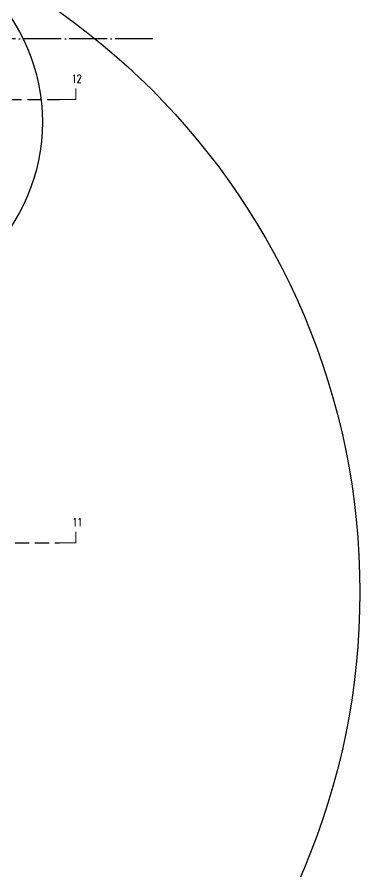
# Model space of a CAD drawing. Extents: x -821772 to -21949, y 506164 to 1049594.
# Drawn here: x -60840 to -42754, y 734747 to 779865 of the extents above; entities that cross this region are included whole.
import ezdxf
from ezdxf.xclip import XClip

# ---------------------------------------------------------------- set-up
doc = ezdxf.new("R2010")
doc.units = 0
doc.header["$LTSCALE"] = 1000
doc.header["$MEASUREMENT"] = 0
doc.header["$XCLIPFRAME"] = 2
doc.linetypes.add('10平面20250807_t3$0$DASH', pattern=[0.35, 0.25, -0.1])
doc.linetypes.add('10平面20250807_t3$0$DOTE', pattern=[2.42, 2, -0.2, 0.02, -0.2])
for name, color, linetype in [('10平面20250807_t3$0$A-AXIS-DOTE', 8, '10平面20250807_t3$0$DOTE'), ('10平面20250807_t3$0$A-LIN-V', 8, 'Continuous'), ('10平面20250807_t3$0$AS-WALL', 8, 'Continuous'), ('10平面20250807_t3$0$DIM_SYMB', 8, 'Continuous'), ('10平面20250807_t3$0$PUB_TEXT', 8, 'Continuous'), ('10平面20250807_t3$0$SB_ZF消火栓', 10, 'Continuous')]:
    doc.layers.add(name, color=color, linetype=linetype)
doc.styles.add('10平面20250807_t3$0$_TCH_LABEL', font='COMPLEX', dxfattribs={"bigfont": 'GBCBIG'})

# ---------------------------------------------------------------- blocks, each defined once
blk = doc.blocks.new('10平面20250807_t3$0$dote')
at = {"layer": '10平面20250807_t3$0$A-AXIS-DOTE'}
blk.add_line((167065, -26100), (130992.2, -26100), dxfattribs=at)
at = {"layer": '10平面20250807_t3$0$DIM_SYMB', "const_width": 50}
for points in [[(161995, -29308.6), (162995, -29308.6), (162995, -28708.6)], [(161995, -52710.9), (162995, -52710.9), (162995, -52110.9)]]:
    blk.add_lwpolyline(points, dxfattribs=at)
at = {"layer": '10平面20250807_t3$0$DIM_SYMB', "linetype": '10平面20250807_t3$0$DASH', "ltscale": 3}
for points in [[(85886.4, -29308.6), (162136.4, -29308.6)], [(-42863.6, -52710.9), (162136.4, -52710.9)]]:
    blk.add_lwpolyline(points, dxfattribs=at)
at = {"layer": '10平面20250807_t3$0$PUB_TEXT', "style": '10平面20250807_t3$0$_TCH_LABEL', "width": 0.705882}
for s, p in [('12', (162787.9, -28421.1)), ('11', (162823.6, -51823.4))]:
    blk.add_text(s, height=425, dxfattribs=at).set_placement(p)
blk = doc.blocks.new('10平面20250807_t3$0$A$C5D961328')
at = {"layer": '10平面20250807_t3$0$SB_ZF消火栓'}
blk.add_hatch(color=256, dxfattribs=at).paths.add_polyline_path([(0, 40), (700, 40), (700, 240)])
at = {"layer": '10平面20250807_t3$0$A-LIN-V', "ltscale": 500}
blk.add_circle((350, 40), 10001, dxfattribs=at)
at = {"layer": '10平面20250807_t3$0$SB_ZF消火栓'}
for p, q in [((700, 240), (0, 240)), ((0, 240), (0, 40)), ((700, 240), (0, 40)), ((0, 40), (700, 40)), ((700, 240), (700, 40))]:
    blk.add_line(p, q, dxfattribs=at)
at = {"layer": '10平面20250807_t3$0$SB_ZF消火栓', "color": 1}
blk.add_circle((140, 140), 32.5, dxfattribs=at)
blk = doc.blocks.new('10平面20250807_t3$0$234243242332')
at = {"layer": '10平面20250807_t3$0$SB_ZF消火栓', "rotation": 180}
blk.add_blockref('10平面20250807_t3$0$A$C5D961328', (-69154, 774360), dxfattribs=at)
blk = doc.blocks.new('10平面20250807_t3')
at = {"layer": '10平面20250807_t3$0$AS-WALL'}
blk.add_blockref('10平面20250807_t3$0$dote', (-220736.4, 804820), dxfattribs=at)
at = {"layer": '10平面20250807_t3$0$SB_ZF消火栓', "linetype": 'Continuous'}
blk.add_blockref('10平面20250807_t3$0$234243242332', (0, 0), dxfattribs=at)

msp = doc.modelspace()

# ---------------------------------------------------------------- block references
at = {"ltscale": 100}
ref = msp.add_blockref('10平面20250807_t3', (0, 0), dxfattribs=at)
XClip(ref).set_block_clipping_path([(-386212.6353242097, 506163.79756496), (-21948.7593967821, 884998.2285294847)])

# ---------------------------------------------------------------- next in the draw order: linework, layer by layer
msp.add_circle((-80254.2, 749520), 37500, dxfattribs=at)

doc.saveas('drawing.dxf')
